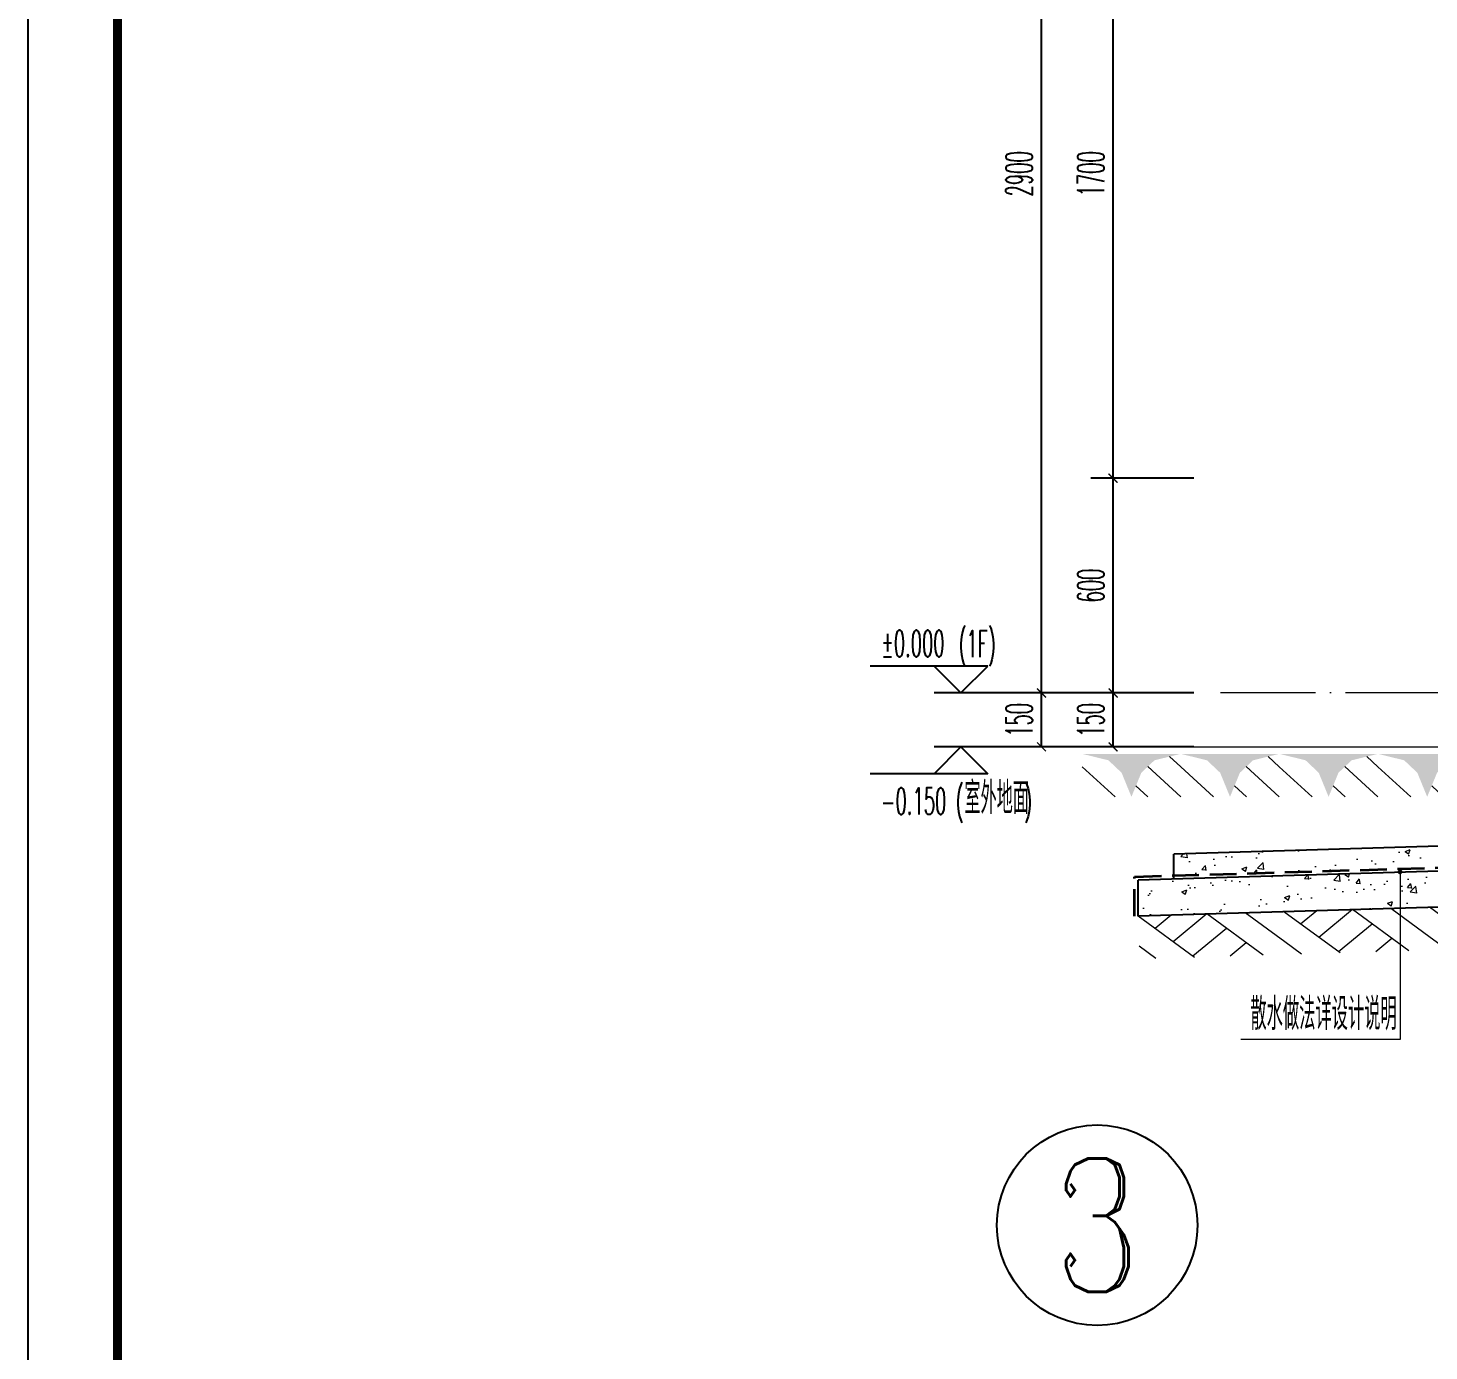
# Model space of a CAD drawing. Extents: x 826826 to 1642106, y -156213 to 399140.
# Drawn here: x 1512946 to 1516858, y 285928 to 289624 of the extents above; entities that cross this region are included whole.
import ezdxf
from ezdxf.enums import TextEntityAlignment as Align

# ---------------------------------------------------------------- set-up
doc = ezdxf.new("R2010")
doc.units = 0
doc.header["$LTSCALE"] = 1000
doc.linetypes.add('DASH', pattern=[0.35, 0.25, -0.1])
doc.linetypes.add('DOTE', pattern=[2.42, 2, -0.2, 0.02, -0.2])
doc.layers.get('0').update_dxf_attribs({"linetype": 'CONTINUOUS'})
doc.layers.get('DEFPOINTS').update_dxf_attribs({"linetype": 'CONTINUOUS'})
for name, color, linetype in [('AXIS', 3, 'CONTINUOUS'), ('AXIS_TEXT', 4, 'CONTINUOUS'), ('COLUMN', 4, 'CONTINUOUS'), ('DIM_ELEV', 3, 'CONTINUOUS'), ('PUB_DIM', 3, 'CONTINUOUS'), ('PUB_TEXT', 2, 'CONTINUOUS'), ('yichutu', 7, 'CONTINUOUS')]:
    doc.layers.add(name, color=color, linetype=linetype)
for name, color, linetype, lineweight in [('DOTE', 251, 'DOTE', 9), ('图框', 9, 'CONTINUOUS', 18), ('平面-排水沟', 86, 'CONTINUOUS', 15), ('立面-中轮廓线', 213, 'CONTINUOUS', 35), ('粉刷', 251, 'CONTINUOUS', 9)]:
    doc.layers.add(name, color=color, linetype=linetype, lineweight=lineweight)
doc.styles.add('_TCH_AXIS', font='COMPLEX', dxfattribs={"bigfont": 'GBCBIG'})
doc.styles.add('_TCH_DIM', font='SIMPLEX.shx', dxfattribs={"width": 0.7, "bigfont": 'GBCBIG.shx'})
doc.styles.add('_TCH_DIM_T3', font='SIMPLEX.shx', dxfattribs={"width": 0.494118, "bigfont": 'GBCBIG.shx'})
doc.styles.add('DIM_FONT_T3', font='SIMPLEX', dxfattribs={"width": 0.705882, "bigfont": 'GBCBIG'})
doc.dimstyles.new('_TCH_ARCH&&25', dxfattribs={"dimtxt": 74.375, "dimasz": 25, "dimexe": 62.5, "dimexo": 75, "dimgap": 25, "dimtad": 1, "dimdec": 0, "dimzin": 0, "dimdsep": 46, "dimtxsty": '_TCH_DIM_T3', "dimblk": 'ARCHTICK', "dimcen": 0.09, "dimclrt": 7, "dimazin": 0, "dimtfac": 1, "dimtdec": 0, "dimtix": 1, "dimtmove": 2, "dimatfit": 3, "dimldrblk": 'ARCHTICK', "dimfxl": 0, "dimtolj": 1, "dimtzin": 0, "dimarcsym": 0})
pattern_1 = [(50, (28072.99, 249033.25), (143.452037, -12.550427), [15, -165]), (355, (28072.99, 249033.25), (-27.750267, 150.438427), [12, -132]), (100.4514, (28084.94, 249032.2), (115.701876, 137.88791), [12.74804, -140.22842]), (46.1842, (28072.99, 249073.25), (213.44821, -33.1038), [22.5, -247.5]), (96.6356, (28090.77, 249070.5), (186.93254, 194.82357), [19.12206, -210.3426]), (351.1842, (28072.99, 249073.25), (186.93239, 194.82372), [18, -198]), (21, (28092.99, 249063.25), (119.38141, -80.52378), [15, -165]), (326, (28092.99, 249063.25), (48.663066, 145.03001), [12, -132]), (71.4514, (28102.93, 249056.54), (168.044526, 64.5061), [12.74804, -140.22842]), (37.5, (28072.986, 249033.25), (2.431971, 66.578771), [0, -130.4, 0, -134, 0, -132.5]), (7.5, (28072.986, 249033.25), (52.613907, 78.882342), [0, -76.4, 0, -127.4, 0, -50.5]), (327.5, (28028.386, 249033.25), (106.764487, -4.510974), [0, -50, 0, -156, 0, -207]), (317.5, (28008.39, 249033.25), (116.637234, 20.020996), [0, -65, 0, -103.6, 0, -147])]

# ---------------------------------------------------------------- blocks, each defined once
blk = doc.blocks.new('GFDDDDRG')
at = {"layer": '图框'}
blk.add_lwpolyline([(923309.8, -107437), (923309.8, -159999.5), (893609.8, -159999.5), (893609.8, -107437)], close=True, dxfattribs=at)
blk.add_lwpolyline([(923309.8, -107437), (923309.8, -159999.5), (893609.8, -159999.5), (893609.8, -107437)], close=True, dxfattribs=at)
at = {"layer": '图框', "const_width": 50}
blk.add_lwpolyline([(894109.8, -159499.5), (922809.8, -159499.5), (922809.8, -108687), (894109.8, -108687)], close=True, dxfattribs=at)
blk = doc.blocks.new('$LinePat$素土夯实')
at = {"color": 0}
for p, q in [((0, -210), (210, 0)), ((120, -300), (420, 0)), ((420, 0), (607.5, -187.5)), ((495, -300), (795, 0)), ((615, 0), (705, -90)), ((315, -105), (502.5, -292.5)), ((210, -210), (300, -300)), ((705, -300), (795, -210))]:
    blk.add_line(p, q, dxfattribs=at)
blk = doc.blocks.new('$LinePat$自然土壤')
at = {"color": 0}
for p, q in [((0, -90), (71, -19)), ((0, -300), (210.7, -89.3)), ((420, -300), (630, -90)), ((210, -300), (286.4, -223.6))]:
    blk.add_line(p, q, dxfattribs=at)
for points in [[(0, 0), (630, 0), (168, -45), (462, -45)], [(168, -45), (462, -45), (252, -132), (378, -132)], [(252, -132), (378, -132), (315, -300)]]:
    blk.add_solid(points, dxfattribs=at)
blk = doc.blocks.new('sanshui')
at = {"layer": '粉刷'}
h = blk.add_hatch(dxfattribs=at)
h.set_pattern_fill('混凝土', color=256, scale=20)
h.set_pattern_definition(pattern_1)
edge = h.paths.add_edge_path()
edge.add_line((346317.8, 427329.6), (346257.8, 427329.6))
edge.add_line((346257.8, 427329.6), (346257.8, 427160.3))
edge.add_arc((346157.8, 427160.3), 100, 271.7184, 360, ccw=False)
edge.add_line((346160.8, 427060.3), (345137.8, 427029.6))
edge.add_line((345137.8, 427029.6), (345137.8, 426969.6))
edge.add_line((345137.8, 426969.6), (346317.8, 427005))
edge.add_line((346317.8, 427005), (346317.8, 427329.6))
h = blk.add_hatch(dxfattribs=at)
h.set_pattern_fill('混凝土', color=256, scale=20)
h.set_pattern_definition(pattern_1)
h.paths.add_polyline_path([(346337.8, 426895.6), (346337.8, 426995.6), (345037.8, 426956.6), (345037.8, 426856.6)])
at = {"layer": 'COLUMN'}
for p, q in [((346257.8, 427329.6), (346317.8, 427329.6)), ((346257.8, 427160.3), (346257.8, 427329.6)), ((346317.8, 426995), (346317.8, 427329.6)), ((346160.8, 427060.3), (345137.8, 427029.6)), ((345137.8, 426959.6), (345137.8, 427029.6)), ((346338.1, 426995.6), (345037.8, 426956.6)), ((345037.8, 426856.6), (345037.8, 426956.6)), ((346338.1, 426895.6), (345037.8, 426856.6))]:
    blk.add_line(p, q, dxfattribs=at)
blk.add_arc((346157.8, 427160.3), 100, 271.7184, 0, dxfattribs=at)
at = {"layer": '立面-中轮廓线', "linetype": 'DASH', "ltscale": 0.3}
blk.add_lwpolyline([(345027.8, 426856.6), (345027.8, 426966.3), (346317.8, 427005)], dxfattribs=at)
at = {"layer": '粉刷'}
blk.add_line((344881.5, 427329.6), (346257.8, 427329.6), dxfattribs=at)
at = {"layer": '粉刷', "yscale": 0.4, "zscale": 0.4}
for name, p, xscale, rotation in [('$LinePat$自然土壤', (345156.8, 427309.6), -0.4369306507241237, 359.9999999999903), ('$LinePat$自然土壤', (345432, 427309.6), -0.4369306507241237, 359.9999999999903), ('$LinePat$自然土壤', (345707.3, 427309.6), -0.4369306507241237, 359.9999999999903), ('$LinePat$自然土壤', (345982.6, 427309.6), -0.4369306507241237, 359.9999999999903), ('$LinePat$自然土壤', (346257.8, 427309.6), -0.4369306507241237, 359.9999999999903), ('$LinePat$素土夯实', (345851.2, 426881), -0.5117605352322558, 1.718358001643932), ('$LinePat$素土夯实', (346257.8, 426893.2), -0.5117605352322558, 1.718358001643932), ('$LinePat$素土夯实', (345444.5, 426868.8), -0.5117605352322558, 1.718358001643932)]:
    blk.add_blockref(name, p, dxfattribs=dict(at, xscale=xscale, rotation=rotation))
blk = doc.blocks.new('yct-1051-594-26275-14850-25-1002.0')
at = {"layer": 'yichutu', "color": 7}
blk.add_lwpolyline([(0, 0), (0, 14850), (26275, 14850), (26275, 0)], close=True, dxfattribs=at)
blk = doc.blocks.new('_ArchTick')
at = {"color": 0, "linetype": 'ByBlock', "const_width": 0.15}
blk.add_lwpolyline([(-0.5, -0.5), (0.5, 0.5)], dxfattribs=at)
blk = doc.blocks.new('*D2033')
at = {"layer": 'DEFPOINTS', "color": 0}
for p in [(1515976.2, 287766.4), (1516276.2, 287766.4), (1516276.2, 287615.9)]:
    blk.add_point(p, dxfattribs=at)
at = {"layer": 'PUB_DIM', "color": 0, "lineweight": -2}
for p, q in [((1516201.2, 287766.4), (1515913.7, 287766.4)), ((1515976.2, 287615.9), (1515976.2, 287766.4)), ((1516201.2, 287615.9), (1515913.7, 287615.9))]:
    blk.add_line(p, q, dxfattribs=at)
at = {"layer": 'PUB_DIM', "color": 0, "lineweight": -2, "xscale": 25, "yscale": 25, "zscale": 25}
for p, rotation in [((1515976.2, 287766.4), 90), ((1515976.2, 287615.9), 270)]:
    blk.add_blockref('_ArchTick', p, dxfattribs=dict(at, rotation=rotation))
at = {"layer": 'PUB_DIM', "color": 7, "insert": (1515914, 287691.1), "char_height": 74.38, "attachment_point": 5, "rotation": 90, "style": '_TCH_DIM_T3'}
blk.add_mtext('\\A1;150', dxfattribs=at)
blk = doc.blocks.new('*D2034')
at = {"layer": 'DEFPOINTS', "color": 0}
for p in [(1515976.2, 288366.4), (1516276.2, 288366.4), (1516276.2, 287766.4)]:
    blk.add_point(p, dxfattribs=at)
at = {"layer": 'PUB_DIM', "color": 0, "lineweight": -2}
for p, q in [((1516201.2, 288366.4), (1515913.7, 288366.4)), ((1515976.2, 287766.4), (1515976.2, 288366.4)), ((1516201.2, 287766.4), (1515913.7, 287766.4))]:
    blk.add_line(p, q, dxfattribs=at)
at = {"layer": 'PUB_DIM', "color": 0, "lineweight": -2, "xscale": 25, "yscale": 25, "zscale": 25}
for p, rotation in [((1515976.2, 288366.4), 90), ((1515976.2, 287766.4), 270)]:
    blk.add_blockref('_ArchTick', p, dxfattribs=dict(at, rotation=rotation))
at = {"layer": 'PUB_DIM', "color": 7, "insert": (1515914, 288066.4), "char_height": 74.38, "attachment_point": 5, "rotation": 90, "style": '_TCH_DIM_T3'}
blk.add_mtext('\\A1;600', dxfattribs=at)
blk = doc.blocks.new('*D2035')
at = {"layer": 'DEFPOINTS', "color": 0}
for p in [(1515976.2, 290066.4), (1516276.2, 290066.4), (1516276.2, 288366.4)]:
    blk.add_point(p, dxfattribs=at)
at = {"layer": 'PUB_DIM', "color": 0, "lineweight": -2}
for p, q in [((1516201.2, 290066.4), (1515913.7, 290066.4)), ((1515976.2, 288366.4), (1515976.2, 290066.4)), ((1516201.2, 288366.4), (1515913.7, 288366.4))]:
    blk.add_line(p, q, dxfattribs=at)
at = {"layer": 'PUB_DIM', "color": 0, "lineweight": -2, "xscale": 25, "yscale": 25, "zscale": 25}
for p, rotation in [((1515976.2, 290066.4), 90), ((1515976.2, 288366.4), 270)]:
    blk.add_blockref('_ArchTick', p, dxfattribs=dict(at, rotation=rotation))
at = {"layer": 'PUB_DIM', "color": 7, "insert": (1515914, 289216.4), "char_height": 74.38, "attachment_point": 5, "rotation": 90, "style": '_TCH_DIM_T3'}
blk.add_mtext('\\A1;1700', dxfattribs=at)
blk = doc.blocks.new('*D2053')
at = {"layer": 'DEFPOINTS', "color": 0}
for p in [(1515776.2, 287766.4), (1516276.2, 287766.4), (1516276.2, 287615.9)]:
    blk.add_point(p, dxfattribs=at)
at = {"layer": 'PUB_DIM', "color": 0, "lineweight": -2}
for p, q in [((1516201.2, 287766.4), (1515713.7, 287766.4)), ((1515776.2, 287615.9), (1515776.2, 287766.4)), ((1516201.2, 287615.9), (1515713.7, 287615.9))]:
    blk.add_line(p, q, dxfattribs=at)
at = {"layer": 'PUB_DIM', "color": 0, "lineweight": -2, "xscale": 25, "yscale": 25, "zscale": 25}
for p, rotation in [((1515776.2, 287766.4), 90), ((1515776.2, 287615.9), 270)]:
    blk.add_blockref('_ArchTick', p, dxfattribs=dict(at, rotation=rotation))
at = {"layer": 'PUB_DIM', "color": 7, "insert": (1515714, 287691.1), "char_height": 74.38, "attachment_point": 5, "rotation": 90, "style": '_TCH_DIM_T3'}
blk.add_mtext('\\A1;150', dxfattribs=at)
blk = doc.blocks.new('*D2054')
at = {"layer": 'DEFPOINTS', "color": 0}
for p in [(1515776.2, 290666.4), (1516276.2, 290666.4), (1516276.2, 287766.4)]:
    blk.add_point(p, dxfattribs=at)
at = {"layer": 'PUB_DIM', "color": 0, "lineweight": -2}
for p, q in [((1516201.2, 290666.4), (1515713.7, 290666.4)), ((1515776.2, 287766.4), (1515776.2, 290666.4)), ((1516201.2, 287766.4), (1515713.7, 287766.4))]:
    blk.add_line(p, q, dxfattribs=at)
at = {"layer": 'PUB_DIM', "color": 0, "lineweight": -2, "xscale": 25, "yscale": 25, "zscale": 25}
for p, rotation in [((1515776.2, 290666.4), 90), ((1515776.2, 287766.4), 270)]:
    blk.add_blockref('_ArchTick', p, dxfattribs=dict(at, rotation=rotation))
at = {"layer": 'PUB_DIM', "color": 7, "insert": (1515714, 289216.4), "char_height": 74.38, "attachment_point": 5, "rotation": 90, "style": '_TCH_DIM_T3'}
blk.add_mtext('\\A1;2900', dxfattribs=at)

msp = doc.modelspace()

# ---------------------------------------------------------------- linework, layer by layer
at = {"layer": 'AXIS', "color": 6}
msp.add_circle((1515931.78, 286279.8), 280, dxfattribs=at)
at = {"layer": 'DIM_ELEV'}
for p, q in [((1515626.2, 287841.38), (1515298.2, 287841.38)), ((1515551.2, 287766.38), (1515476.2, 287841.38)), ((1515551.2, 287766.38), (1515626.2, 287841.38)), ((1515976.2, 287766.38), (1515476.2, 287766.38)), ((1515551.2, 287615.91), (1515476.2, 287540.91)), ((1515976.2, 287615.91), (1515476.2, 287615.91)), ((1515551.2, 287615.91), (1515626.2, 287540.91)), ((1515626.2, 287540.91), (1515298.2, 287540.91))]:
    msp.add_line(p, q, dxfattribs=at)
at = {"layer": 'DOTE', "color": 1, "linetype": 'DOTE', "ltscale": 0.2}
msp.add_line((1519444.92, 287766.39), (1516276.2, 287766.39), dxfattribs=at)
at = {"layer": '平面-排水沟'}
for p, q in [((1516777.38, 287266.79), (1516777.38, 286798.95)), ((1516777.38, 286798.95), (1516333.24, 286798.95))]:
    msp.add_line(p, q, dxfattribs=at)
at = {"layer": '平面-排水沟', "const_width": 6.67}
msp.add_lwpolyline([(1516777.38, 287270.12, 1), (1516777.38, 287263.46, 1)], format="xyb", close=True, dxfattribs=at)

# ---------------------------------------------------------------- block references
at = {"xscale": 0.5, "yscale": 0.5, "zscale": 0.5}
msp.add_blockref('GFDDDDRG', (1066141.4, 362492.89), dxfattribs=at)
msp.add_blockref('sanshui', (1171008.27, -139713.25))
at = {"layer": 'yichutu', "rotation": 270}
msp.add_blockref('yct-1051-594-26275-14850-25-1002.0', (1512946.29, 308774.41), dxfattribs=at)

# ---------------------------------------------------------------- texts
at = {"layer": 'AXIS_TEXT', "color": 6, "style": '_TCH_AXIS'}
msp.add_text('3', height=372.76, dxfattribs=at).set_placement((1515807.53, 286093.42), (1516056.03, 286093.42), align=Align.FIT)
at = {"layer": 'PUB_TEXT'}
for s, height, style, width, p in [('%%P0.000', 74.375, '_TCH_DIM', 0.494118, (1515329.2, 287867.63)), ('(1F)', 74.375, '_TCH_DIM', 0.494118, (1515544.57, 287866.41)), ('室外地面', 89.362, '_TCH_DIM', 0.7, (1515561.02, 287428.39)), ('-0.150', 74.375, '_TCH_DIM', 0.494118, (1515327.8, 287427.16)), ('(', 74.38, '_TCH_DIM', 0.494118, (1515536.52, 287428.39)), (')', 74.38, '_TCH_DIM', 0.494118, (1515727.83, 287428.39)), ('散水做法详设计说明', 89.362, 'DIM_FONT_T3', 0.705882, (1516359.49, 286825.2))]:
    msp.add_text(s, height=height, dxfattribs=dict(at, style=style, width=width)).set_placement(p)

# ---------------------------------------------------------------- dimensions: what is measured, and where the dimension line sits
at = {"layer": 'PUB_DIM'}
for p1, p2, distance, picture, middle in [((1516276.2, 287766.38), (1516276.2, 290666.38), 500, '*D2054', (1515714.01, 289216.38)), ((1516276.2, 288366.38), (1516276.2, 290066.38), 300, '*D2035', (1515914.01, 289216.38)), ((1516276.2, 287766.38), (1516276.2, 288366.38), 300, '*D2034', (1515914.01, 288066.38)), ((1516276.2, 287615.91), (1516276.2, 287766.38), 500, '*D2053', (1515714.01, 287691.15)), ((1516276.2, 287615.91), (1516276.2, 287766.38), 300, '*D2033', (1515914.01, 287691.15))]:
    dim = msp.add_aligned_dim(p1=p1, p2=p2, distance=distance, dimstyle='_TCH_ARCH&&25', dxfattribs=at)
    dim.commit()
    dim.dimension.update_dxf_attribs({"geometry": picture, "text_midpoint": middle})

doc.saveas('drawing.dxf')
